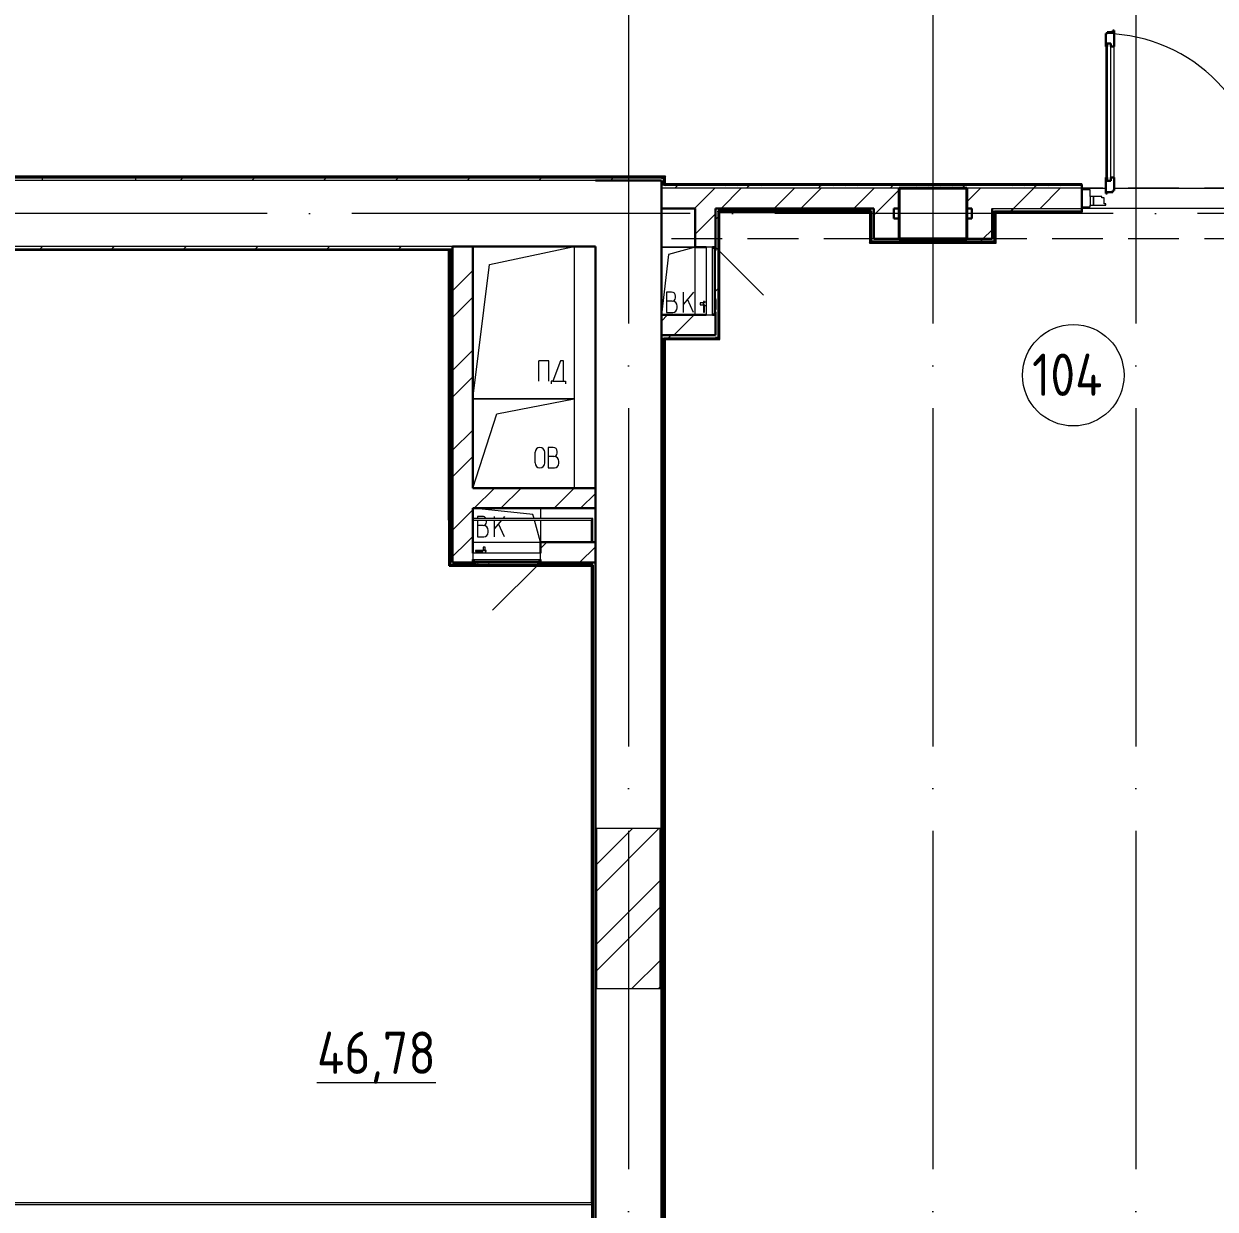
# Model space of a CAD drawing. Header units: millimetres. Extents: x -88595 to 880822, y -1054509 to -148035.
# Drawn here: x 159889 to 166932, y -282589 to -275580 of the extents above; entities that cross this region are included whole.
import ezdxf

# ---------------------------------------------------------------- set-up
doc = ezdxf.new("R2010")
doc.units = ezdxf.units.MM
doc.linetypes.add('ADSK_Линия сетки', pattern=[25, 20, -2.5, 0, -2.5])
doc.linetypes.add('ADSK_Сверху', pattern=[4.5, 3, -1.5])
for name, color, linetype, lineweight in [('Витраж', 7, 'Continuous', 9), ('Двери', 7, 'Continuous', 9), ('Линии', 7, 'Continuous', 9), ('Марки помещений', 7, 'Continuous', 20), ('Несущие колонны', 7, 'Continuous', 18), ('Оборудование', 7, 'Continuous', 18), ('Ограждение', 7, 'Continuous', 9), ('Оси', 7, 'Continuous', 9), ('Перекрытие', 7, 'Continuous', 18), ('Стены внутренние', 7, 'Continuous', 18), ('Стены наружные', 7, 'Continuous', 18), ('Стены штриховка', 7, 'Continuous', 9)]:
    doc.layers.add(name, color=color, linetype=linetype, lineweight=lineweight)
doc.layers.add('Двери открывание', color=7, linetype='Continuous', lineweight=9, true_color=0xc0c0c0)
doc.styles.add('GOST Common_3', font='GOST_Common.ttf', dxfattribs={"width": 0.9, "height": 2.5})
pattern_1 = [(0, (215928.7, 665702.34), (0, 600), []), (90, (215928.7, 665702.34), (-600, 4e-14), [])]

# ---------------------------------------------------------------- blocks, each defined once
blk = doc.blocks.new('1 этаж')
at = {"layer": 'Ограждение'}
h = blk.add_hatch(dxfattribs=at)
h.set_pattern_fill('FP_26', color=256, style=0, pattern_type=2)
h.set_pattern_definition(pattern_1)
h.paths.add_polyline_path([(199807.7, 651827.6), (199812.7, 651832.6), (193577.7, 651832.6), (193577.7, 651827.6), (199802.7, 651827.6)])
h = blk.add_hatch(dxfattribs=at)
h.set_pattern_fill('FP_25', color=256, style=0, pattern_type=2)
h.set_pattern_definition(pattern_1)
h.paths.add_polyline_path([(202090.6, 651782.6), (202272.7, 651782.6), (202272.7, 651787.6), (199812.7, 651787.6), (199807.7, 651782.6), (201373, 651782.6)])
at = {"lineweight": 18}
for p, q in [((198772.1, 651311.4), (199272.8, 651417.6)), ((199272.8, 651417.6), (199272.8, 650517.6)), ((199987.7, 651412.6), (199787.7, 651412.6)), ((199987.7, 651412.6), (199787.7, 651412.6)), ((199987.7, 651412.6), (199829.4, 651371)), ((199829.4, 651371), (199787.7, 651012.6)), ((198673, 650517.6), (198772.1, 651311.4)), ((199847.9, 651148), (199817.9, 651148)), ((199817.9, 651148), (199817.9, 651028)), ((199871.2, 651114.7), (199871.2, 651124.7)), ((199977.9, 651148), (199917.9, 651076.5)), ((199917.9, 651028), (199917.9, 651148)), ((199977.9, 651028), (199941.9, 651105.2)), ((199851.2, 651094.7), (199817.9, 651094.7)), ((199881.2, 651054.7), (199881.2, 651064.7)), ((199817.9, 651028), (199854.5, 651028)), ((199121.4, 650741.3), (199064, 650741.3)), ((199064, 650621.3), (199064, 650741.3)), ((199121.4, 650621.3), (199121.4, 650741.3)), ((199190.2, 650741.3), (199146.5, 650621.3)), ((199209.9, 650741.3), (199190.2, 650741.3)), ((199209.9, 650621.3), (199209.9, 650741.3)), ((199136.5, 650621.3), (199136.5, 650606.3)), ((199146.5, 650621.3), (199136.5, 650621.3)), ((199146.5, 650621.3), (199209.9, 650621.3)), ((199209.9, 650621.3), (199219.9, 650621.3)), ((199219.9, 650621.3), (199219.9, 650606.3)), ((198673, 650517.6), (199272.8, 650517.6)), ((199272.8, 650517.6), (198673, 650517.6)), ((198814.3, 650429.1), (199272.8, 650517.6)), ((199272.8, 650517.6), (199272.8, 649989.5)), ((198673, 649989.5), (198814.3, 650429.1)), ((199040.6, 650138), (199040.6, 650200.6)), ((199098, 650138), (199098, 650200.6)), ((199148.1, 650229.3), (199118.1, 650229.3)), ((199118.1, 650229.3), (199118.1, 650109.3)), ((199171.4, 650196), (199171.4, 650206)), ((199151.4, 650176), (199118.1, 650176)), ((199181.4, 650136), (199181.4, 650146)), ((199118.1, 650109.3), (199154.8, 650109.3)), ((199028.4, 649833.6), (198673, 649869.5)), ((199034.9, 649809.5), (199028.4, 649833.6)), ((199073, 649869.5), (199073, 649809.5)), ((198730.3, 649821.3), (198700.3, 649821.3)), ((198700.3, 649821.3), (198700.3, 649809.5)), ((198700.3, 649799.5), (198700.3, 649701.3)), ((198733.7, 649767.9), (198700.3, 649767.9)), ((198753.7, 649787.9), (198753.7, 649797.9)), ((198800.3, 649809.5), (198800.3, 649821.3)), ((198842.1, 649799.5), (198800.3, 649749.8)), ((198800.3, 649701.3), (198800.3, 649799.5)), ((198860.3, 649701.3), (198824.4, 649778.4)), ((198860.3, 649821.3), (198850.4, 649809.5)), ((199073, 649669.5), (199037.7, 649799.5)), ((199073, 649799.5), (199073, 649669.5)), ((198700.3, 649701.3), (198737, 649701.3)), ((198763.7, 649727.9), (198763.7, 649737.9))]:
    blk.add_line(p, q, dxfattribs=at)
for centre, radius, start, end in [((199847.9, 651124.7), 23.3, 0, 90), ((199851.2, 651114.7), 20, 270, 0), ((199851.2, 651064.7), 30, 0, 90), ((199854.5, 651054.7), 26.7, 270, 0), ((199069.3, 650200.6), 28.7, 0, 180), ((199148.1, 650206), 23.3, 0, 90), ((199151.4, 650196), 20, 270, 0), ((199069.3, 650138), 28.7, 180, 0), ((199151.4, 650146), 30, 0, 90), ((199154.8, 650136), 26.7, 270, 0), ((198730.3, 649797.9), 23.3, 31.50941, 90), ((198733.7, 649787.9), 20, 270, 0), ((198733.7, 649737.9), 30, 0, 90), ((198730.3, 649797.9), 23.3, 0, 4.23529), ((198737, 649727.9), 26.7, 270, 0)]:
    blk.add_arc(centre, radius, start, end, dxfattribs=at)
at = {"layer": 'Витраж', "lineweight": 18}
for p, q in [((202322.7, 651752.6), (202272.7, 651752.6)), ((202272.7, 651752.6), (202272.7, 651652.6)), ((202322.7, 651712.6), (202322.7, 651752.6)), ((202272.7, 651652.6), (202322.7, 651652.6)), ((202322.7, 651652.6), (202322.7, 651662.6))]:
    blk.add_line(p, q, dxfattribs=at)
at = {"layer": 'Двери', "lineweight": 30}
for p, q in [((202422.7, 652676.6), (202414.7, 652676.6)), ((202414.7, 652676.6), (202414.7, 652600.6)), ((202456.7, 652685.6), (202422.7, 652685.6)), ((202422.7, 652685.6), (202422.7, 652676.6)), ((202464.7, 652694.6), (202456.7, 652694.6)), ((202456.7, 652694.6), (202456.7, 652685.6)), ((202464.7, 652600.6), (202464.7, 652694.6)), ((202423.7, 652600.6), (202414.7, 652600.6)), ((202423.7, 652618.6), (202423.7, 652600.6)), ((202444.7, 652618.6), (202423.7, 652618.6)), ((202444.7, 652600.6), (202444.7, 652618.6)), ((202464.7, 652600.6), (202444.7, 652600.6)), ((202414.7, 651824.6), (202414.7, 651730.6)), ((202423.7, 651824.6), (202414.7, 651824.6)), ((202423.7, 651806.6), (202423.7, 651824.6)), ((202444.7, 651806.6), (202423.7, 651806.6)), ((202444.7, 651824.6), (202444.7, 651806.6)), ((202464.7, 651824.6), (202444.7, 651824.6)), ((202464.7, 651748.6), (202464.7, 651824.6)), ((202422.7, 651730.6), (202422.7, 651739.6)), ((202422.7, 651739.6), (202456.7, 651739.6)), ((202456.7, 651739.6), (202456.7, 651748.6)), ((202456.7, 651748.6), (202464.7, 651748.6)), ((202414.7, 651730.6), (202422.7, 651730.6))]:
    blk.add_line(p, q, dxfattribs=at)
at = {"layer": 'Двери'}
for p, q in [((202414.7, 652600.6), (202414.7, 651824.6)), ((202423.7, 652618.6), (202423.7, 651806.6)), ((202444.7, 652618.6), (202423.7, 652618.6)), ((202444.7, 651806.6), (202444.7, 652618.6)), ((202464.7, 651824.6), (202464.7, 652600.6)), ((202423.7, 651806.6), (202444.7, 651806.6)), ((202322.7, 651712.6), (202322.7, 651662.6)), ((202342.7, 651712.6), (202322.7, 651712.6)), ((202342.7, 651662.6), (202342.7, 651712.6)), ((202391.7, 651712.6), (202342.7, 651712.6)), ((202342.7, 651712.6), (202342.7, 651662.6)), ((202391.7, 651704.6), (202391.7, 651712.6)), ((202405.7, 651704.6), (202391.7, 651704.6)), ((202405.7, 651670.6), (202405.7, 651704.6)), ((202414.7, 651670.6), (202405.7, 651670.6)), ((202414.7, 651662.6), (202414.7, 651670.6)), ((202322.7, 651662.6), (202342.7, 651662.6)), ((202342.7, 651662.6), (202414.7, 651662.6))]:
    blk.add_line(p, q, dxfattribs=at)
at = {"layer": 'Двери открывание'}
blk.add_arc((202396.7, 651730.6), 946, 0, 88.90974, dxfattribs=at)
at = {"layer": 'Линии', "linetype": 'ADSK_Сверху', "ltscale": 100}
for p, q in [((232997.7, 651762.6), (199787.7, 651762.6)), ((232997.7, 651462.6), (199787.7, 651462.6))]:
    blk.add_line(p, q, dxfattribs=at)
at = {"layer": 'Марки помещений'}
blk.add_circle((202222.8, 650656.4), 300, dxfattribs=at)
at = {"layer": 'Несущие колонны', "lineweight": 40}
for p, q in [((201192.7, 651762.6), (201592.7, 651762.6)), ((201192.7, 651462.6), (201192.7, 651762.6)), ((201592.7, 651762.6), (201192.7, 651762.6)), ((201592.7, 651762.6), (201592.7, 651462.6)), ((201192.7, 651642.6), (201192.7, 651462.6)), ((201592.7, 651462.6), (201592.7, 651642.6)), ((201592.7, 651462.6), (201192.7, 651462.6)), ((201192.7, 651462.6), (201592.7, 651462.6))]:
    blk.add_line(p, q, dxfattribs=at)
at = {"layer": 'Несущие колонны'}
for p, q in [((201192.7, 651762.6), (201192.7, 651642.6)), ((201592.7, 651642.6), (201592.7, 651762.6))]:
    blk.add_line(p, q, dxfattribs=at)
at = {"layer": 'Оборудование'}
for p, q in [((200089.1, 651412.6), (200052.7, 651412.6)), ((200052.7, 651412.6), (200052.7, 651012.6)), ((200090, 651013.5), (200090, 651411.7)), ((200099.8, 651405.6), (200090, 651405.6)), ((200100.7, 651020.6), (200100.7, 651404.6)), ((200107.7, 651393.6), (200102.2, 651393.6)), ((200107.7, 651412.6), (200390.6, 651129.8)), ((200107.7, 651031.6), (200107.7, 651393.6)), ((200109.7, 651109.1), (200107.7, 651109.1)), ((200109.7, 651105.1), (200109.7, 651109.1)), ((200109.7, 651105.1), (200109.7, 651044.6)), ((200034.9, 651085.2), (200017.4, 651085.2)), ((200017.4, 651085.2), (200017.4, 651073)), ((200017.4, 651073), (200034.9, 651073)), ((200036.8, 651087.2), (200034.9, 651085.2)), ((200034.9, 651085.2), (200034.9, 651073)), ((200034.9, 651073), (200036.8, 651071)), ((200052.7, 651088.8), (200036.8, 651088.8)), ((200036.8, 651088.8), (200036.8, 651069.5)), ((200036.8, 651069.5), (200052.7, 651069.5)), ((200042.3, 651092.2), (200037.3, 651092.2)), ((200037.3, 651092.2), (200037.3, 651083.9)), ((200037.3, 651074.3), (200037.3, 651028.5)), ((200042.3, 651083.9), (200042.3, 651092.2)), ((200042.3, 651028.5), (200042.3, 651074.3)), ((200102.2, 651031.6), (200107.7, 651031.6)), ((200107.7, 651040.6), (200109.7, 651040.6)), ((200109.7, 651040.6), (200109.7, 651044.6)), ((200037.3, 651028.5), (200042.3, 651028.5)), ((200052.7, 651012.6), (200089.1, 651012.6)), ((200090, 651019.6), (200099.8, 651019.6)), ((198733.3, 649622.3), (198731.4, 649620.4)), ((198733.3, 649639.8), (198733.3, 649622.3)), ((198745.6, 649639.8), (198733.3, 649639.8)), ((198745.6, 649622.3), (198733.3, 649622.3)), ((198745.6, 649622.3), (198745.6, 649639.8)), ((198747.5, 649620.4), (198745.6, 649622.3)), ((198673, 649604.5), (198673, 649568.1)), ((199073, 649604.5), (198673, 649604.5)), ((198673.9, 649567.2), (199072.1, 649567.2)), ((198680, 649567.2), (198680, 649557.4)), ((198680.9, 649556.5), (199065, 649556.5)), ((198688.8, 649619.9), (198688.8, 649614.9)), ((198734.6, 649619.9), (198688.8, 649619.9)), ((198688.8, 649614.9), (198734.6, 649614.9)), ((198692, 649555), (198692, 649549.5)), ((198729.8, 649620.4), (198729.8, 649604.5)), ((198749.1, 649620.4), (198729.8, 649620.4)), ((198752.6, 649619.9), (198744.3, 649619.9)), ((198744.3, 649614.9), (198752.6, 649614.9)), ((198749.1, 649604.5), (198749.1, 649620.4)), ((198752.6, 649614.9), (198752.6, 649619.9)), ((199054, 649549.5), (199054, 649555)), ((199066, 649557.4), (199066, 649567.2)), ((199073, 649568.1), (199073, 649604.5)), ((198692, 649549.5), (199054, 649549.5)), ((198701, 649549.5), (198701, 649547.5)), ((198701, 649547.5), (198705, 649547.5)), ((198765.5, 649547.5), (198705, 649547.5)), ((198765.5, 649547.5), (198769.5, 649547.5)), ((198769.5, 649547.5), (198769.5, 649549.5)), ((199073, 649549.5), (198790.1, 649266.6))]:
    blk.add_line(p, q, dxfattribs=at)
for points, knots in [([(200090, 651411.7), (200090, 651411.8), (200090, 651411.9), (200089.9, 651412.1), (200089.8, 651412.2), (200089.7, 651412.4), (200089.5, 651412.5), (200089.3, 651412.6), (200089.2, 651412.6), (200089.1, 651412.6)], [-1, -1, -1, -1, -0.833333, -0.75, -0.583333, -0.458333, -0.333333, -0.166667, 0, 0, 0, 0]), ([(200100.7, 651404.6), (200100.7, 651404.7), (200100.7, 651404.9), (200100.6, 651405), (200100.6, 651405.1), (200100.5, 651405.2), (200100.4, 651405.4), (200100.2, 651405.5), (200100, 651405.6), (200099.8, 651405.6), (200099.8, 651405.6)], [-1, -1, -1, -1, -0.833333, -0.75, -0.666667, -0.583333, -0.458333, -0.333333, -0.166667, 0, 0, 0, 0]), ([(200102.2, 651393.6), (200102.1, 651393.6), (200101.9, 651393.6), (200101.7, 651393.7), (200101.5, 651393.8), (200101.3, 651393.9), (200101.2, 651394.1), (200101, 651394.2), (200100.9, 651394.4), (200100.8, 651394.5), (200100.7, 651394.8), (200100.7, 651395), (200100.7, 651395.1)], [-1, -1, -1, -1, -0.833333, -0.75, -0.666667, -0.583333, -0.5, -0.416667, -0.333333, -0.25, -0.166667, 0, 0, 0, 0]), ([(200100.7, 651030.1), (200100.7, 651030.2), (200100.7, 651030.4), (200100.8, 651030.7), (200100.9, 651030.8), (200101, 651031), (200101.2, 651031.2), (200101.3, 651031.3), (200101.5, 651031.4), (200101.7, 651031.5), (200101.9, 651031.6), (200102.1, 651031.6), (200102.2, 651031.6)], [0, 0, 0, 0, 0.166667, 0.25, 0.333333, 0.416667, 0.5, 0.583333, 0.666667, 0.75, 0.833333, 1, 1, 1, 1]), ([(200089.1, 651012.6), (200089.2, 651012.6), (200089.3, 651012.6), (200089.5, 651012.7), (200089.7, 651012.8), (200089.8, 651013), (200089.9, 651013.1), (200090, 651013.3), (200090, 651013.4), (200090, 651013.5)], [0, 0, 0, 0, 0.166667, 0.333333, 0.458333, 0.583333, 0.708333, 0.833333, 1, 1, 1, 1]), ([(200099.8, 651019.6), (200099.8, 651019.6), (200100, 651019.6), (200100.2, 651019.7), (200100.4, 651019.8), (200100.5, 651020), (200100.6, 651020.1), (200100.6, 651020.2), (200100.7, 651020.4), (200100.7, 651020.5), (200100.7, 651020.6)], [0, 0, 0, 0, 0.166667, 0.333333, 0.458333, 0.583333, 0.666667, 0.75, 0.833333, 1, 1, 1, 1]), ([(198673, 649568.1), (198673, 649568), (198673, 649567.9), (198673.1, 649567.7), (198673.2, 649567.5), (198673.3, 649567.4), (198673.5, 649567.3), (198673.7, 649567.2), (198673.8, 649567.2), (198673.9, 649567.2)], [0, 0, 0, 0, 0.166667, 0.333333, 0.458333, 0.583333, 0.708333, 0.833333, 1, 1, 1, 1]), ([(198680, 649557.4), (198680, 649557.4), (198680, 649557.2), (198680.1, 649557), (198680.2, 649556.8), (198680.3, 649556.7), (198680.4, 649556.6), (198680.6, 649556.6), (198680.7, 649556.5), (198680.8, 649556.5), (198680.9, 649556.5)], [0, 0, 0, 0, 0.166667, 0.333333, 0.458333, 0.583333, 0.666667, 0.75, 0.833333, 1, 1, 1, 1]), ([(198690.4, 649556.5), (198690.6, 649556.5), (198690.8, 649556.5), (198691, 649556.4), (198691.2, 649556.3), (198691.4, 649556.2), (198691.5, 649556), (198691.7, 649555.9), (198691.8, 649555.7), (198691.9, 649555.5), (198691.9, 649555.3), (198692, 649555.1), (198692, 649555)], [0, 0, 0, 0, 0.166667, 0.25, 0.333333, 0.416667, 0.5, 0.583333, 0.666667, 0.75, 0.833333, 1, 1, 1, 1]), ([(199054, 649555), (199054, 649555.1), (199054, 649555.3), (199054.1, 649555.5), (199054.2, 649555.7), (199054.3, 649555.9), (199054.4, 649556), (199054.6, 649556.2), (199054.7, 649556.3), (199054.9, 649556.4), (199055.2, 649556.5), (199055.4, 649556.5), (199055.5, 649556.5)], [-1, -1, -1, -1, -0.833333, -0.75, -0.666667, -0.583333, -0.5, -0.416667, -0.333333, -0.25, -0.166667, 0, 0, 0, 0]), ([(199065, 649556.5), (199065.1, 649556.5), (199065.2, 649556.5), (199065.4, 649556.6), (199065.5, 649556.6), (199065.6, 649556.7), (199065.7, 649556.8), (199065.9, 649557), (199066, 649557.2), (199066, 649557.4), (199066, 649557.4)], [-1, -1, -1, -1, -0.833333, -0.75, -0.666667, -0.583333, -0.458333, -0.333333, -0.166667, 0, 0, 0, 0]), ([(199072.1, 649567.2), (199072.1, 649567.2), (199072.3, 649567.2), (199072.4, 649567.3), (199072.6, 649567.4), (199072.8, 649567.5), (199072.9, 649567.7), (199073, 649567.9), (199073, 649568), (199073, 649568.1)], [-1, -1, -1, -1, -0.833333, -0.75, -0.583333, -0.458333, -0.333333, -0.166667, 0, 0, 0, 0])]:
    blk.add_open_spline(points, degree=3, knots=knots, dxfattribs=at)
at = {"layer": 'Ограждение'}
for p, q in [((199812.7, 651832.6), (193577.7, 651832.6)), ((199812.7, 651832.6), (199807.7, 651827.6)), ((199812.7, 651787.6), (199812.7, 651832.6)), ((199812.7, 651787.6), (199807.7, 651782.6)), ((202272.7, 651787.6), (199812.7, 651787.6)), ((202272.7, 651787.6), (202272.7, 651782.6)), ((200132.7, 651617.6), (200127.7, 651622.6)), ((200132.7, 650867.6), (200132.7, 651617.6)), ((200132.7, 651617.6), (201017.7, 651617.6)), ((201017.7, 651617.6), (201022.7, 651622.6)), ((201017.7, 651617.6), (201017.7, 651437.6)), ((201767.7, 651617.6), (201762.7, 651622.6)), ((201767.7, 651437.6), (201767.7, 651617.6)), ((201767.7, 651617.6), (202272.7, 651617.6)), ((202272.7, 651622.6), (202272.7, 651617.6)), ((198528, 651397.6), (198528, 649799.5)), ((201017.7, 651437.6), (201022.7, 651442.6)), ((201017.7, 651437.6), (201767.7, 651437.6)), ((201767.7, 651437.6), (201762.7, 651442.6)), ((199812.7, 650867.6), (199807.7, 650872.6)), ((199812.7, 645662.6), (199812.7, 650867.6)), ((199812.7, 650867.6), (200132.7, 650867.6)), ((200132.7, 650867.6), (200127.7, 650872.6)), ((198528, 649799.5), (198533, 649804.5)), ((198528, 649799.5), (198533, 649799.5)), ((199382.7, 649809.5), (198673, 649809.5)), ((198673, 649799.5), (199372.7, 649799.5)), ((199372.7, 649799.5), (199382.7, 649809.5)), ((199372.7, 649799.5), (199372.7, 649669.5)), ((199382.7, 649669.5), (199382.7, 649809.5)), ((199372.7, 649529.5), (199372.7, 645762.6)), ((191182.6, 645752.6), (199377.8, 645752.6)), ((199372.7, 645762.6), (191187.7, 645762.6)), ((199372.7, 645762.6), (199377.9, 645757.5))]:
    blk.add_line(p, q, dxfattribs=at)
at = {"layer": 'Оси', "linetype": 'ADSK_Линия сетки', "ltscale": 100}
for p, q in [((199592.7, 662962.6), (199592.7, 631836.5)), ((201392.7, 662962.6), (201392.7, 631836.5)), ((202592.7, 662962.6), (202592.7, 631836.5)), ((252460, 651612.6), (175520.4, 651612.6))]:
    blk.add_line(p, q, dxfattribs=at)
at = {"layer": 'Перекрытие', "color": 49, "ltscale": 100, "true_color": 0x464646}
for p, q in [((202272.7, 651762.6), (202414.7, 651762.6)), ((202464.7, 651762.6), (203680.7, 651762.6)), ((199787.7, 651412.6), (199987.7, 651412.6)), ((199073, 649869.5), (199073, 649809.5)), ((199073, 649799.5), (199073, 649669.5))]:
    blk.add_line(p, q, dxfattribs=at)
at = {"layer": 'Стены внутренние'}
for p, q in [((199397.7, 651807.6), (193567.7, 651807.6)), ((199402.7, 647977.6), (199782.7, 647977.6)), ((199782.7, 647027.6), (199402.7, 647027.6))]:
    blk.add_line(p, q, dxfattribs=at)
at = {"layer": 'Стены внутренние', "lineweight": 30}
for p, q in [((199787.7, 651807.6), (199397.7, 651807.6)), ((199787.7, 651012.6), (199787.7, 651642.6)), ((198673, 651417.6), (199397.7, 651417.6)), ((199397.7, 651417.6), (199397.7, 649989.5)), ((199397.7, 649869.5), (199397.7, 649669.5)), ((199397.7, 647977.6), (199402.7, 647977.6)), ((199782.7, 647977.6), (199787.7, 647977.6)), ((199402.7, 647027.6), (199397.7, 647027.6)), ((199787.7, 647027.6), (199782.7, 647027.6))]:
    blk.add_line(p, q, dxfattribs=at)
at = {"layer": 'Стены наружные', "lineweight": 30}
for p, q in [((199807.7, 651827.6), (193567.7, 651827.6)), ((199802.7, 651822.6), (199787.7, 651822.6)), ((199787.7, 651807.6), (199787.7, 651642.6)), ((199802.7, 651777.6), (199802.7, 651822.6)), ((199807.7, 651782.6), (199807.7, 651827.6)), ((202272.7, 651782.6), (199807.7, 651782.6)), ((201192.7, 651762.6), (201592.7, 651762.6)), ((202272.7, 651622.6), (202272.7, 651782.6)), ((199787.7, 651642.6), (199987.7, 651642.6)), ((199987.7, 651642.6), (199987.7, 651412.6)), ((200107.7, 651642.6), (201042.7, 651642.6)), ((200107.7, 651642.6), (200107.7, 651393.6)), ((200122.7, 651627.6), (201027.7, 651627.6)), ((200122.7, 651622.6), (200122.7, 651627.6)), ((200127.7, 651622.6), (201022.7, 651622.6)), ((200127.7, 650872.6), (200127.7, 651622.6)), ((201022.7, 651622.6), (201022.7, 651442.6)), ((201027.7, 651627.6), (201027.7, 651447.6)), ((201042.7, 651642.6), (201042.7, 651462.6)), ((201162.7, 651642.6), (201192.7, 651642.6)), ((201162.7, 651582.6), (201162.7, 651642.6)), ((201592.7, 651642.6), (201622.7, 651642.6)), ((201622.7, 651642.6), (201622.7, 651582.6)), ((201742.7, 651462.6), (201742.7, 651642.6)), ((201757.7, 651447.6), (201757.7, 651627.6)), ((201762.7, 651622.6), (202272.7, 651622.6)), ((201762.7, 651442.6), (201762.7, 651622.6)), ((201192.7, 651582.6), (201162.7, 651582.6)), ((201192.7, 651462.6), (201192.7, 651582.6)), ((201622.7, 651582.6), (201592.7, 651582.6)), ((201592.7, 651582.6), (201592.7, 651462.6)), ((201042.7, 651462.6), (201192.7, 651462.6)), ((201192.7, 651462.6), (201742.7, 651462.6)), ((193567.7, 651397.6), (198533, 651397.6)), ((198533, 651397.6), (198533, 649529.5)), ((198538, 651402.6), (198538, 649534.5)), ((198553, 649549.5), (198553, 651417.6)), ((198673, 651417.6), (198553, 651417.6)), ((198673, 649989.5), (198673, 651417.6)), ((199987.7, 651412.6), (200052.7, 651412.6)), ((200089.3, 651412.6), (200107.7, 651412.6)), ((201022.7, 651442.6), (201762.7, 651442.6)), ((201027.7, 651447.6), (201757.7, 651447.6)), ((200107.7, 651031.6), (200107.7, 650892.6)), ((200052.7, 651012.6), (199787.7, 651012.6)), ((199787.7, 651012.6), (199787.7, 645562.6)), ((200107.7, 651012.6), (200089.3, 651012.6)), ((199787.7, 650892.6), (200107.7, 650892.6)), ((199802.7, 645642.6), (199802.7, 650877.6)), ((199807.7, 650872.6), (200127.7, 650872.6)), ((199807.7, 645647.6), (199807.7, 650872.6)), ((200107.7, 650877.6), (200122.7, 650877.6)), ((199397.7, 649989.5), (198673, 649989.5)), ((199397.7, 649869.5), (199397.7, 649989.5)), ((198673, 649869.5), (199397.7, 649869.5)), ((198673, 649604.5), (198673, 649869.5)), ((199397.7, 649669.5), (199073, 649669.5)), ((199073, 649669.5), (199073, 649604.5)), ((199397.7, 645562.6), (199397.7, 649669.5)), ((198673, 649549.5), (198673, 649567.9)), ((199073, 649567.9), (199073, 649549.5)), ((198533, 649529.5), (199377.7, 649529.5)), ((198538, 649534.5), (199382.7, 649534.5)), ((198692, 649549.5), (198553, 649549.5)), ((199397.7, 649549.5), (199054, 649549.5)), ((199377.7, 649529.5), (199377.7, 645647.6)), ((199382.7, 649534.5), (199382.7, 645642.6)), ((199402.7, 647977.6), (199402.7, 647027.6)), ((199782.7, 647027.6), (199782.7, 647977.6))]:
    blk.add_line(p, q, dxfattribs=at)
at = {"layer": 'Стены наружные', "linetype": 'Continuous', "lineweight": 9}
for p, q in [((196038.5, 651822.6), (196043.5, 651827.6)), ((196109.3, 651822.6), (196114.3, 651827.6)), ((196128.7, 651807.6), (196128.7, 651822.6)), ((196180, 651822.6), (196185, 651827.6)), ((196250.7, 651822.6), (196255.7, 651827.6)), ((196321.4, 651822.6), (196326.4, 651827.6)), ((196392.1, 651822.6), (196397.1, 651827.6)), ((196462.8, 651822.6), (196467.8, 651827.6)), ((196533.5, 651822.6), (196538.5, 651827.6)), ((196604.2, 651822.6), (196609.2, 651827.6)), ((196674.9, 651822.6), (196679.9, 651827.6)), ((196745.7, 651822.6), (196750.7, 651827.6)), ((196816.4, 651822.6), (196821.4, 651827.6)), ((196887.1, 651822.6), (196892.1, 651827.6)), ((196942.8, 651807.6), (196957.8, 651822.6)), ((196957.8, 651822.6), (196962.8, 651827.6)), ((197028.5, 651822.6), (197033.5, 651827.6)), ((197099.2, 651822.6), (197104.2, 651827.6)), ((197169.9, 651822.6), (197174.9, 651827.6)), ((197240.6, 651822.6), (197245.6, 651827.6)), ((197311.3, 651822.6), (197316.3, 651827.6)), ((197367.1, 651807.6), (197382.1, 651822.6)), ((197382.1, 651822.6), (197387.1, 651827.6)), ((197452.8, 651822.6), (197457.8, 651827.6)), ((197523.5, 651822.6), (197528.5, 651827.6)), ((197594.2, 651822.6), (197599.2, 651827.6)), ((197664.9, 651822.6), (197669.9, 651827.6)), ((197735.6, 651822.6), (197740.6, 651827.6)), ((197791.3, 651807.6), (197806.3, 651822.6)), ((197806.3, 651822.6), (197811.3, 651827.6)), ((197877, 651822.6), (197882, 651827.6)), ((197947.7, 651822.6), (197952.7, 651827.6)), ((198018.4, 651822.6), (198023.4, 651827.6)), ((198089.2, 651822.6), (198094.2, 651827.6)), ((198159.9, 651822.6), (198164.9, 651827.6)), ((198215.6, 651807.6), (198230.6, 651822.6)), ((198230.6, 651822.6), (198235.6, 651827.6)), ((198301.3, 651822.6), (198306.3, 651827.6)), ((198372, 651822.6), (198377, 651827.6)), ((198442.7, 651822.6), (198447.7, 651827.6)), ((198513.4, 651822.6), (198518.4, 651827.6)), ((198584.1, 651822.6), (198589.1, 651827.6)), ((198639.8, 651807.6), (198654.8, 651822.6)), ((198654.8, 651822.6), (198659.8, 651827.6)), ((198725.6, 651822.6), (198730.6, 651827.6)), ((198796.3, 651822.6), (198801.3, 651827.6)), ((198867, 651822.6), (198872, 651827.6)), ((198937.7, 651822.6), (198942.7, 651827.6)), ((199008.4, 651822.6), (199013.4, 651827.6)), ((199064.1, 651807.6), (199079.1, 651822.6)), ((199079.1, 651822.6), (199084.1, 651827.6)), ((199149.8, 651822.6), (199154.8, 651827.6)), ((199220.5, 651822.6), (199225.5, 651827.6)), ((199291.2, 651822.6), (199296.2, 651827.6)), ((199362, 651822.6), (199367, 651827.6)), ((199432.7, 651822.6), (199437.7, 651827.6)), ((199488.4, 651807.6), (199503.4, 651822.6)), ((199503.4, 651822.6), (199508.4, 651827.6)), ((199574.1, 651822.6), (199579.1, 651827.6)), ((199644.8, 651822.6), (199649.8, 651827.6)), ((199715.5, 651822.6), (199720.5, 651827.6)), ((199786.2, 651822.6), (199791.2, 651827.6)), ((199787.7, 651761.5), (199788.8, 651762.6)), ((199811.9, 651777.6), (199816.9, 651782.6)), ((199867.6, 651762.6), (199882.6, 651777.6)), ((199882.6, 651777.6), (199887.6, 651782.6)), ((199953.3, 651777.6), (199958.3, 651782.6)), ((199983.1, 651642.6), (200103.1, 651762.6)), ((200024.1, 651777.6), (200029.1, 651782.6)), ((200094.8, 651777.6), (200099.8, 651782.6)), ((200140.3, 651642.6), (200260.3, 651762.6)), ((200165.5, 651777.6), (200170.5, 651782.6)), ((200236.2, 651777.6), (200241.2, 651782.6)), ((200291.9, 651762.6), (200306.9, 651777.6)), ((200306.9, 651777.6), (200311.9, 651782.6)), ((200377.6, 651777.6), (200382.6, 651782.6)), ((200448.3, 651777.6), (200453.3, 651782.6)), ((200454.6, 651642.6), (200574.6, 651762.6)), ((200519, 651777.6), (200524, 651782.6)), ((200589.7, 651777.6), (200594.7, 651782.6)), ((200611.7, 651642.6), (200731.7, 651762.6)), ((200660.5, 651777.6), (200665.5, 651782.6)), ((200716.2, 651762.6), (200731.2, 651777.6)), ((200731.2, 651777.6), (200736.2, 651782.6)), ((200801.9, 651777.6), (200806.9, 651782.6)), ((200872.6, 651777.6), (200877.6, 651782.6)), ((200926, 651642.6), (201046, 651762.6)), ((200943.3, 651777.6), (200948.3, 651782.6)), ((201014, 651777.6), (201019, 651782.6)), ((201083.2, 651642.6), (201192.7, 651752.1)), ((201084.7, 651777.6), (201089.7, 651782.6)), ((201140.4, 651762.6), (201155.4, 651777.6)), ((201155.4, 651777.6), (201160.4, 651782.6)), ((201226.1, 651777.6), (201231.1, 651782.6)), ((201296.9, 651777.6), (201301.9, 651782.6)), ((201367.6, 651777.6), (201372.6, 651782.6)), ((201438.3, 651777.6), (201443.3, 651782.6)), ((201509, 651777.6), (201514, 651782.6)), ((201564.7, 651762.6), (201579.7, 651777.6)), ((201579.7, 651777.6), (201584.7, 651782.6)), ((201592.7, 651680.7), (201674.6, 651762.6)), ((201650.4, 651777.6), (201655.4, 651782.6)), ((201721.1, 651777.6), (201726.1, 651782.6)), ((201791.8, 651777.6), (201796.8, 651782.6)), ((201862.5, 651777.6), (201867.5, 651782.6)), ((201869, 651642.6), (201989, 651762.6)), ((201933.2, 651777.6), (201938.2, 651782.6)), ((201989, 651762.6), (202004, 651777.6)), ((202004, 651777.6), (202009, 651782.6)), ((202026.1, 651642.6), (202146.1, 651762.6)), ((202074.7, 651777.6), (202079.7, 651782.6)), ((202145.4, 651777.6), (202150.4, 651782.6)), ((202216.1, 651777.6), (202221.1, 651782.6)), ((199987.7, 651490.1), (200107.7, 651610.1)), ((200122.7, 651593.4), (200127.7, 651598.4)), ((200151.9, 651622.6), (200156.9, 651627.6)), ((200156.9, 651627.6), (200171.9, 651642.6)), ((200222.6, 651622.6), (200227.6, 651627.6)), ((200293.3, 651622.6), (200298.3, 651627.6)), ((200364, 651622.6), (200369, 651627.6)), ((200434.7, 651622.6), (200439.7, 651627.6)), ((200505.5, 651622.6), (200510.5, 651627.6)), ((200576.2, 651622.6), (200581.2, 651627.6)), ((200581.2, 651627.6), (200596.2, 651642.6)), ((200646.9, 651622.6), (200651.9, 651627.6)), ((200717.6, 651622.6), (200722.6, 651627.6)), ((200788.3, 651622.6), (200793.3, 651627.6)), ((200859, 651622.6), (200864, 651627.6)), ((200929.7, 651622.6), (200934.7, 651627.6)), ((201000.4, 651622.6), (201005.4, 651627.6)), ((201005.4, 651627.6), (201020.4, 651642.6)), ((201042.7, 651602.1), (201083.2, 651642.6)), ((201757.7, 651602.1), (201762.7, 651607.1)), ((201778.2, 651622.6), (201783.2, 651627.6)), ((201849, 651622.6), (201854, 651627.6)), ((201854, 651627.6), (201869, 651642.6)), ((201919.7, 651622.6), (201924.7, 651627.6)), ((201990.4, 651622.6), (201995.4, 651627.6)), ((202061.1, 651622.6), (202066.1, 651627.6)), ((202131.8, 651622.6), (202136.8, 651627.6)), ((202202.5, 651622.6), (202207.5, 651627.6)), ((200107.7, 651578.4), (200122.7, 651593.4)), ((200122.7, 651522.7), (200127.7, 651527.7)), ((201022.7, 651574.2), (201027.7, 651579.2)), ((201742.7, 651516.4), (201757.7, 651531.4)), ((201757.7, 651531.4), (201762.7, 651536.4)), ((200122.7, 651452), (200127.7, 651457)), ((201022.7, 651503.5), (201027.7, 651508.5)), ((201249.7, 651447.6), (201264.7, 651462.6)), ((201674, 651447.6), (201689, 651462.6)), ((201689, 651462.6), (201742.7, 651516.4)), ((201757.7, 651460.6), (201762.7, 651465.6)), ((196037.8, 651397.6), (196042.8, 651402.6)), ((196108.5, 651397.6), (196113.5, 651402.6)), ((196113.5, 651402.6), (196128.5, 651417.6)), ((196179.2, 651397.6), (196184.2, 651402.6)), ((196249.9, 651397.6), (196254.9, 651402.6)), ((196320.7, 651397.6), (196325.7, 651402.6)), ((196391.4, 651397.6), (196396.4, 651402.6)), ((196462.1, 651397.6), (196467.1, 651402.6)), ((196532.8, 651397.6), (196537.8, 651402.6)), ((196537.8, 651402.6), (196552.8, 651417.6)), ((196603.5, 651397.6), (196608.5, 651402.6)), ((196674.2, 651397.6), (196679.2, 651402.6)), ((196744.9, 651397.6), (196749.9, 651402.6)), ((196815.6, 651397.6), (196820.6, 651402.6)), ((196886.3, 651397.6), (196891.3, 651402.6)), ((196957.1, 651397.6), (196962.1, 651402.6)), ((196962.1, 651402.6), (196977.1, 651417.6)), ((197027.8, 651397.6), (197032.8, 651402.6)), ((197098.5, 651397.6), (197103.5, 651402.6)), ((197169.2, 651397.6), (197174.2, 651402.6)), ((197239.9, 651397.6), (197244.9, 651402.6)), ((197310.6, 651397.6), (197315.6, 651402.6)), ((197381.3, 651397.6), (197386.3, 651402.6)), ((197386.3, 651402.6), (197401.3, 651417.6)), ((197452, 651397.6), (197457, 651402.6)), ((197522.7, 651397.6), (197527.7, 651402.6)), ((197593.4, 651397.6), (197598.4, 651402.6)), ((197664.2, 651397.6), (197669.2, 651402.6)), ((197734.9, 651397.6), (197739.9, 651402.6)), ((197805.6, 651397.6), (197810.6, 651402.6)), ((197810.6, 651402.6), (197825.6, 651417.6)), ((197876.3, 651397.6), (197881.3, 651402.6)), ((197947, 651397.6), (197952, 651402.6)), ((198017.7, 651397.6), (198022.7, 651402.6)), ((198088.4, 651397.6), (198093.4, 651402.6)), ((198159.1, 651397.6), (198164.1, 651402.6)), ((198229.8, 651397.6), (198234.8, 651402.6)), ((198234.8, 651402.6), (198249.8, 651417.6)), ((198300.6, 651397.6), (198305.6, 651402.6)), ((198371.3, 651397.6), (198376.3, 651402.6)), ((198442, 651397.6), (198447, 651402.6)), ((198512.7, 651397.6), (198517.7, 651402.6)), ((200122.7, 651381.3), (200127.7, 651386.3)), ((201032.6, 651442.6), (201037.6, 651447.6)), ((201103.3, 651442.6), (201108.3, 651447.6)), ((201174, 651442.6), (201179, 651447.6)), ((201244.7, 651442.6), (201249.7, 651447.6)), ((201315.4, 651442.6), (201320.4, 651447.6)), ((201386.1, 651442.6), (201391.1, 651447.6)), ((201456.8, 651442.6), (201461.8, 651447.6)), ((201527.5, 651442.6), (201532.5, 651447.6)), ((201598.2, 651442.6), (201603.2, 651447.6)), ((201669, 651442.6), (201674, 651447.6)), ((201739.7, 651442.6), (201744.7, 651447.6)), ((198533, 651347.2), (198538, 651352.2)), ((200122.7, 651310.6), (200127.7, 651315.6)), ((198533, 651276.5), (198538, 651281.5)), ((198553, 651155.4), (198673, 651275.4)), ((200122.7, 651239.9), (200127.7, 651244.9)), ((198533, 651205.8), (198538, 651210.8)), ((200122.7, 651169.2), (200127.7, 651174.2)), ((198533, 651135), (198538, 651140)), ((198553, 650998.2), (198673, 651118.2)), ((200107.7, 651154.2), (200122.7, 651169.2)), ((200122.7, 651098.4), (200127.7, 651103.4)), ((198533, 651064.3), (198538, 651069.3)), ((200122.7, 651027.7), (200127.7, 651032.7)), ((198533, 650993.6), (198538, 650998.6)), ((199787.7, 650975.7), (199824.6, 651012.6)), ((199861.7, 650892.6), (199981.7, 651012.6)), ((200122.7, 650957), (200127.7, 650962)), ((198533, 650922.9), (198538, 650927.9)), ((199831.2, 650877.6), (199846.2, 650892.6)), ((200122.7, 650886.3), (200127.7, 650891.3)), ((198533, 650852.2), (198538, 650857.2)), ((199787.7, 650834.2), (199802.7, 650849.2)), ((199802.7, 650849.2), (199807.7, 650854.2)), ((199826.2, 650872.6), (199831.2, 650877.6)), ((199896.9, 650872.6), (199901.9, 650877.6)), ((199967.6, 650872.6), (199972.6, 650877.6)), ((200038.3, 650872.6), (200043.3, 650877.6)), ((200109, 650872.6), (200114, 650877.6)), ((198533, 650781.5), (198538, 650786.5)), ((198553, 650683.9), (198673, 650803.9)), ((199802.7, 650778.4), (199807.7, 650783.4)), ((198533, 650710.8), (198538, 650715.8)), ((199802.7, 650707.7), (199807.7, 650712.7)), ((198533, 650640.1), (198538, 650645.1)), ((198553, 650526.8), (198673, 650646.8)), ((199802.7, 650637), (199807.7, 650642)), ((198533, 650569.4), (198538, 650574.4)), ((199802.7, 650566.3), (199807.7, 650571.3)), ((198533, 650498.7), (198538, 650503.7)), ((199802.7, 650495.6), (199807.7, 650500.6)), ((198533, 650427.9), (198538, 650432.9)), ((199787.7, 650409.9), (199802.7, 650424.9)), ((199802.7, 650424.9), (199807.7, 650429.9)), ((198533, 650357.2), (198538, 650362.2)), ((198553, 650212.5), (198673, 650332.5)), ((199802.7, 650354.2), (199807.7, 650359.2)), ((198533, 650286.5), (198538, 650291.5)), ((199802.7, 650283.5), (199807.7, 650288.5)), ((198533, 650215.8), (198538, 650220.8)), ((199802.7, 650212.8), (199807.7, 650217.8)), ((198533, 650145.1), (198538, 650150.1)), ((198553, 650055.3), (198673, 650175.3)), ((199802.7, 650142), (199807.7, 650147)), ((198533, 650074.4), (198538, 650079.4)), ((199802.7, 650071.3), (199807.7, 650076.3)), ((198533, 650003.7), (198538, 650008.7)), ((198681.4, 649869.5), (198801.4, 649989.5)), ((198838.6, 649869.5), (198958.6, 649989.5)), ((199152.9, 649869.5), (199272.9, 649989.5)), ((199787.7, 649985.6), (199802.7, 650000.6)), ((199802.7, 650000.6), (199807.7, 650005.6)), ((198533, 649933), (198538, 649938)), ((199310.1, 649869.5), (199397.7, 649957.1)), ((199802.7, 649929.9), (199807.7, 649934.9)), ((198533, 649862.3), (198538, 649867.3)), ((198553, 649741), (198673, 649861)), ((199802.7, 649859.2), (199807.7, 649864.2)), ((198533, 649791.5), (198538, 649796.5)), ((199802.7, 649788.5), (199807.7, 649793.5)), ((198533, 649720.8), (198538, 649725.8)), ((198638.6, 649669.5), (198673, 649703.9)), ((199802.7, 649717.8), (199807.7, 649722.8)), ((198533, 649650.1), (198538, 649655.1)), ((198553, 649583.9), (198638.6, 649669.5)), ((199073, 649632.4), (199110.1, 649669.5)), ((199304.4, 649549.5), (199397.7, 649642.8)), ((199802.7, 649647.1), (199807.7, 649652.1)), ((198533, 649579.4), (198538, 649584.4)), ((199787.7, 649561.4), (199802.7, 649576.4)), ((199802.7, 649576.4), (199807.7, 649581.4)), ((198553.8, 649529.5), (198558.8, 649534.5)), ((198624.5, 649529.5), (198629.5, 649534.5)), ((198695.2, 649529.5), (198700.2, 649534.5)), ((198765.9, 649529.5), (198770.9, 649534.5)), ((198836.6, 649529.5), (198841.6, 649534.5)), ((198907.3, 649529.5), (198912.3, 649534.5)), ((198978, 649529.5), (198983, 649534.5)), ((199048.7, 649529.5), (199053.7, 649534.5)), ((199119.4, 649529.5), (199124.4, 649534.5)), ((199128.7, 649534.5), (199128.7, 649549.5)), ((199190.2, 649529.5), (199195.2, 649534.5)), ((199260.9, 649529.5), (199265.9, 649534.5)), ((199331.6, 649529.5), (199336.6, 649534.5)), ((199377.7, 649504.9), (199382.7, 649509.9)), ((199802.7, 649505.6), (199807.7, 649510.6)), ((199377.7, 649434.2), (199382.7, 649439.2)), ((199802.7, 649434.9), (199807.7, 649439.9)), ((199377.7, 649363.5), (199382.7, 649368.5)), ((199802.7, 649364.2), (199807.7, 649369.2)), ((199377.7, 649292.8), (199382.7, 649297.8)), ((199802.7, 649293.5), (199807.7, 649298.5)), ((199377.7, 649222.1), (199382.7, 649227.1)), ((199802.7, 649222.8), (199807.7, 649227.8)), ((199377.7, 649151.4), (199382.7, 649156.4)), ((199787.7, 649137.1), (199802.7, 649152.1)), ((199802.7, 649152.1), (199807.7, 649157.1)), ((199377.7, 649080.6), (199382.7, 649085.6)), ((199802.7, 649081.4), (199807.7, 649086.4)), ((199377.7, 649009.9), (199382.7, 649014.9)), ((199802.7, 649010.7), (199807.7, 649015.7)), ((199377.7, 648939.2), (199382.7, 648944.2)), ((199802.7, 648940), (199807.7, 648945)), ((199377.7, 648868.5), (199382.7, 648873.5)), ((199802.7, 648869.3), (199807.7, 648874.3)), ((199377.7, 648797.8), (199382.7, 648802.8)), ((199802.7, 648798.5), (199807.7, 648803.5)), ((199377.7, 648727.1), (199382.7, 648732.1)), ((199787.7, 648712.8), (199802.7, 648727.8)), ((199802.7, 648727.8), (199807.7, 648732.8)), ((199377.7, 648656.4), (199382.7, 648661.4)), ((199802.7, 648657.1), (199807.7, 648662.1)), ((199377.7, 648585.7), (199382.7, 648590.7)), ((199802.7, 648586.4), (199807.7, 648591.4)), ((199377.7, 648515), (199382.7, 648520)), ((199802.7, 648515.7), (199807.7, 648520.7)), ((199377.7, 648444.3), (199382.7, 648449.3)), ((199802.7, 648445), (199807.7, 648450)), ((199377.7, 648373.5), (199382.7, 648378.5)), ((199802.7, 648374.3), (199807.7, 648379.3)), ((199377.7, 648302.8), (199382.7, 648307.8)), ((199787.7, 648288.6), (199802.7, 648303.6)), ((199802.7, 648303.6), (199807.7, 648308.6)), ((199377.7, 648232.1), (199382.7, 648237.1)), ((199802.7, 648232.9), (199807.7, 648237.9)), ((199377.7, 648161.4), (199382.7, 648166.4)), ((199802.7, 648162.1), (199807.7, 648167.1)), ((199377.7, 648090.7), (199382.7, 648095.7)), ((199802.7, 648091.4), (199807.7, 648096.4)), ((199377.7, 648020), (199382.7, 648025)), ((199802.7, 648020.7), (199807.7, 648025.7)), ((199377.7, 647949.3), (199382.7, 647954.3)), ((199402.7, 647762), (199618.3, 647977.6)), ((199402.7, 647604.8), (199775.5, 647977.6)), ((199802.7, 647950), (199807.7, 647955)), ((199377.7, 647878.6), (199382.7, 647883.6)), ((199787.7, 647864.3), (199802.7, 647879.3)), ((199802.7, 647879.3), (199807.7, 647884.3)), ((199377.7, 647807.9), (199382.7, 647812.9)), ((199802.7, 647808.6), (199807.7, 647813.6)), ((199377.7, 647737.1), (199382.7, 647742.1)), ((199802.7, 647737.9), (199807.7, 647742.9)), ((199377.7, 647666.4), (199382.7, 647671.4)), ((199402.7, 647290.5), (199782.7, 647670.5)), ((199802.7, 647667.2), (199807.7, 647672.2)), ((199377.7, 647595.7), (199382.7, 647600.7)), ((199802.7, 647596.5), (199807.7, 647601.5)), ((199377.7, 647525), (199382.7, 647530)), ((199402.7, 647133.4), (199782.7, 647513.4)), ((199802.7, 647525.7), (199807.7, 647530.7)), ((199377.7, 647454.3), (199382.7, 647459.3)), ((199787.7, 647440), (199802.7, 647455)), ((199802.7, 647455), (199807.7, 647460)), ((199377.7, 647383.6), (199382.7, 647388.6)), ((199802.7, 647384.3), (199807.7, 647389.3)), ((199377.7, 647312.9), (199382.7, 647317.9)), ((199802.7, 647313.6), (199807.7, 647318.6)), ((199377.7, 647242.2), (199382.7, 647247.2)), ((199802.7, 647242.9), (199807.7, 647247.9)), ((199377.7, 647171.5), (199382.7, 647176.5)), ((199611.3, 647027.6), (199782.7, 647199)), ((199802.7, 647172.2), (199807.7, 647177.2)), ((199377.7, 647100.7), (199382.7, 647105.7)), ((199802.7, 647101.5), (199807.7, 647106.5)), ((199377.7, 647030), (199382.7, 647035)), ((199768.4, 647027.6), (199782.7, 647041.9)), ((199787.7, 647015.8), (199802.7, 647030.8)), ((199802.7, 647030.8), (199807.7, 647035.8)), ((199377.7, 646959.3), (199382.7, 646964.3)), ((199802.7, 646960.1), (199807.7, 646965.1)), ((199377.7, 646888.6), (199382.7, 646893.6)), ((199802.7, 646889.4), (199807.7, 646894.4)), ((199377.7, 646817.9), (199382.7, 646822.9)), ((199802.7, 646818.6), (199807.7, 646823.6)), ((199377.7, 646747.2), (199382.7, 646752.2)), ((199802.7, 646747.9), (199807.7, 646752.9)), ((199377.7, 646676.5), (199382.7, 646681.5)), ((199802.7, 646677.2), (199807.7, 646682.2)), ((199377.7, 646605.8), (199382.7, 646610.8)), ((199787.7, 646591.5), (199802.7, 646606.5)), ((199802.7, 646606.5), (199807.7, 646611.5)), ((199377.7, 646535.1), (199382.7, 646540.1)), ((199802.7, 646535.8), (199807.7, 646540.8)), ((199377.7, 646464.4), (199382.7, 646469.4)), ((199802.7, 646465.1), (199807.7, 646470.1)), ((199377.7, 646393.6), (199382.7, 646398.6)), ((199802.7, 646394.4), (199807.7, 646399.4)), ((199377.7, 646322.9), (199382.7, 646327.9)), ((199802.7, 646323.7), (199807.7, 646328.7)), ((199377.7, 646252.2), (199382.7, 646257.2)), ((199802.7, 646253), (199807.7, 646258)), ((199377.7, 646181.5), (199382.7, 646186.5)), ((199787.7, 646167.2), (199802.7, 646182.2)), ((199802.7, 646182.2), (199807.7, 646187.2)), ((199377.7, 646110.8), (199382.7, 646115.8)), ((199802.7, 646111.5), (199807.7, 646116.5)), ((199377.7, 646040.1), (199382.7, 646045.1)), ((199802.7, 646040.8), (199807.7, 646045.8)), ((199377.7, 645969.4), (199382.7, 645974.4)), ((199802.7, 645970.1), (199807.7, 645975.1)), ((199377.7, 645898.7), (199382.7, 645903.7)), ((199802.7, 645899.4), (199807.7, 645904.4)), ((199377.7, 645828), (199382.7, 645833)), ((199802.7, 645828.7), (199807.7, 645833.7)), ((199377.7, 645757.2), (199382.7, 645762.2)), ((199787.7, 645743), (199802.7, 645758)), ((199802.7, 645758), (199807.7, 645763))]:
    blk.add_line(p, q, dxfattribs=at)
at = {"layer": 'Стены наружные'}
for p, q in [((201192.7, 651642.6), (201192.7, 651762.6)), ((201592.7, 651762.6), (201592.7, 651642.6)), ((202272.7, 651762.6), (202414.7, 651762.6)), ((202464.7, 651762.6), (203680.7, 651762.6)), ((203872.7, 651642.6), (202272.7, 651642.6)), ((198553, 651417.6), (193567.7, 651417.6)), ((199987.7, 651012.6), (199987.7, 651412.6)), ((198673, 649669.5), (199073, 649669.5))]:
    blk.add_line(p, q, dxfattribs=at)
at = {"layer": 'Стены штриховка'}
for p, q in [((193567.7, 651822.6), (199787.7, 651822.6)), ((196677.7, 651822.6), (196677.7, 651807.6)), ((201192.7, 651762.6), (199787.7, 651762.6)), ((202272.7, 651777.6), (199802.7, 651777.6)), ((202272.7, 651762.6), (201592.7, 651762.6)), ((200122.7, 650877.6), (200122.7, 651622.6)), ((201742.7, 651642.6), (202272.7, 651642.6)), ((201757.7, 651627.6), (202272.7, 651627.6)), ((198553, 651402.6), (193567.7, 651402.6)), ((199802.7, 650877.6), (200107.7, 650877.6))]:
    blk.add_line(p, q, dxfattribs=at)
at = {"layer": 'Марки помещений', "style": 'GOST Common_3', "width": 0.9}
for s, p in [('104', (201979.4, 650534.1)), ('%%U46,78', (197751.2, 646525.7))]:
    blk.add_text(s, height=250, dxfattribs=at).set_placement(p)

msp = doc.modelspace()

# ---------------------------------------------------------------- block references
at = {"layer": 'Оборудование', "color": 5, "true_color": 0x0000ff}
msp.add_blockref('1 этаж', (-36129.5, -928314.5), dxfattribs=at)

doc.saveas('drawing.dxf')
